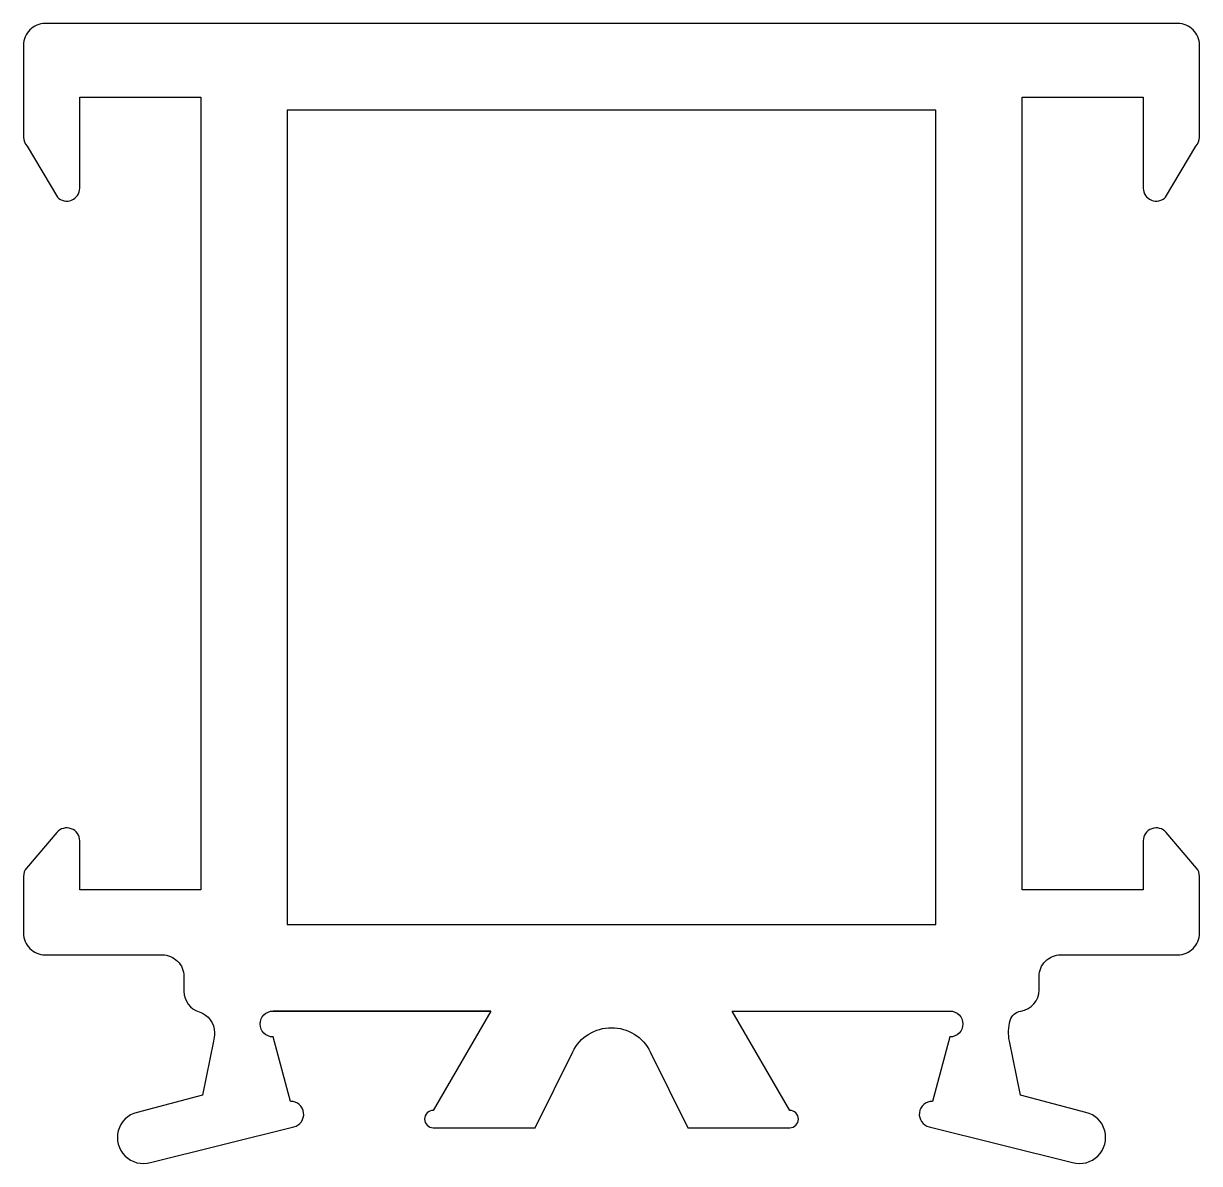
# Model space of a CAD drawing. Extents: x 140.6 to 167.8, y 203.1 to 229.5.
import ezdxf

# ---------------------------------------------------------------- set-up
doc = ezdxf.new("R2010")
doc.units = 0
doc.header["$LTSCALE"] = 15
doc.layers.add('ERCAN', color=220, linetype='CONTINUOUS')

msp = doc.modelspace()

# ---------------------------------------------------------------- linework, layer by layer
at = {"layer": 'ERCAN', "color": 0}
msp.add_lwpolyline([(164.841, 203.122, 1.019099), (165.153, 204.281), (163.642, 204.677), (163.384, 205.926, -0.12273), (163.403, 206.409, -0.291231), (163.645, 206.621, 0.370066), (164.069, 207.115), (164.069, 207.425, -0.414214), (164.569, 207.925), (167.279, 207.925, 0.414214), (167.779, 208.425), (167.779, 209.737, 0.178002), (167.708, 209.931), (167.008, 210.754, 0.69779), (166.479, 210.56), (166.479, 209.425), (163.679, 209.425), (163.679, 227.764), (166.479, 227.764), (166.479, 225.658, 0.675294), (166.995, 225.45), (167.695, 226.629, 0.19382), (167.779, 226.837), (167.779, 228.964, 0.414214), (167.279, 229.464), (141.081, 229.464, 0.414214), (140.581, 228.964), (140.581, 226.837, 0.19382), (140.665, 226.629), (141.365, 225.45, 0.675294), (141.881, 225.658), (141.881, 227.764), (144.681, 227.764), (144.681, 209.425), (141.881, 209.425), (141.881, 210.56, 0.69779), (141.353, 210.754), (140.653, 209.931, 0.178002), (140.581, 209.737), (140.581, 208.425, 0.414214), (141.081, 207.925), (143.791, 207.925, -0.414214), (144.291, 207.425), (144.291, 207.081, 0.329309), (144.644, 206.603, -0.331382), (144.997, 206.121, -0.049244), (144.977, 205.926), (144.718, 204.677), (143.207, 204.281, 1.019099), (143.52, 203.122), (146.834, 203.944, 0.888706), (146.759, 204.535), (146.353, 206.025, -1), (146.353, 206.625), (151.386, 206.625), (146.353, 206.625), (151.386, 206.625), (150.058, 204.325, 1), (150.058, 203.925), (152.414, 203.925), (153.284, 205.683, -0.620878), (155.076, 205.683), (155.946, 203.925), (158.302, 203.925, 1), (158.302, 204.325), (156.974, 206.625), (162.007, 206.625, -1), (162.007, 206.025), (161.602, 204.535, 0.888706), (161.526, 203.944)], format="xyb", close=True, dxfattribs=at)
msp.add_lwpolyline([(161.679, 227.464), (146.681, 227.464), (146.681, 208.625), (161.679, 208.625)], close=True, dxfattribs=at)

doc.saveas('drawing.dxf')
